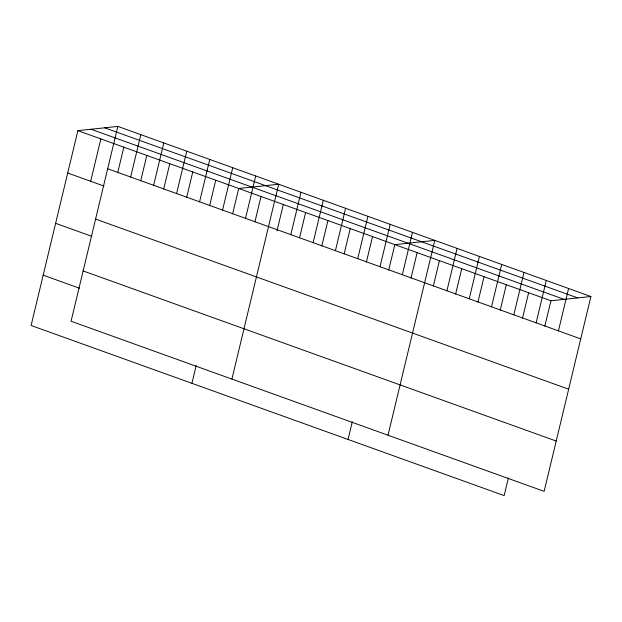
<?xml version="1.0" encoding="UTF-8"?>
<svg xmlns="http://www.w3.org/2000/svg" width="622" height="622" viewBox="0 0 622 622"><rect width="100%" height="100%" fill="white"/><g stroke="black" fill="none" stroke-linecap="round" stroke-linejoin="round"><path stroke-width="0.93" d="M117.846 126.406L71.064 321.247L544.126 491.357L590.9 296.515L117.846 126.406L77.874 130.643L31.1 325.485L504.154 495.594L508.407 477.883M90.68 181.274L100.85 138.908M117.729 172.589L123.832 147.173M130.651 177.037L140.821 134.671M140.704 180.854L146.808 155.43M153.626 185.294L163.796 142.936M163.679 189.111L169.783 163.695M176.601 193.559L186.771 151.2M186.662 197.376L192.758 171.96M199.584 201.823L209.754 159.457M209.637 205.641L215.741 180.217M222.559 210.08L232.729 167.722M191.941 383.323L196.187 365.619M232.612 213.898L238.716 188.482L278.679 184.244L231.905 379.086M245.535 218.345L255.704 175.987M254.911 221.922L261.015 196.505M276.992 230.879L283.321 204.521M290.816 234.626L300.986 192.268M299.516 237.962L305.62 212.537M313.115 242.65L323.284 200.284M321.815 245.978L327.918 220.561M335.413 250.666L345.583 208.308M344.122 253.994L350.225 228.577M357.72 258.682L367.89 216.324M366.42 262.017L372.524 236.601M380.019 266.706L390.188 224.34M348.048 439.459L352.301 421.755M388.719 270.034L394.822 244.617L434.794 240.38L388.011 435.221M402.317 274.722L412.487 232.364M411.025 278.057L417.129 252.641M433.324 286.073L439.427 260.657M446.923 290.762L457.092 248.403M455.623 294.089L461.726 268.673M469.221 298.785L479.391 256.419M477.929 302.113L484.033 276.697M491.528 306.802L501.697 264.436M500.228 310.129L506.331 284.713M513.826 314.818L523.996 272.459M522.527 318.153L528.63 292.737M536.125 322.841L546.295 280.475M544.833 326.169L550.937 300.753L590.9 296.515M558.432 330.857L568.601 288.499M104.651 127.805L577.714 297.915M91.069 129.252L564.123 299.353M77.874 130.643L550.937 300.753M107.676 168.772L580.73 338.881M67.705 173.009L103.936 186.04M95.594 219.092L568.648 389.193M55.622 223.321L91.862 236.352M83.146 270.928L556.2 441.037M43.182 275.165L79.414 288.196"/></g></svg>
